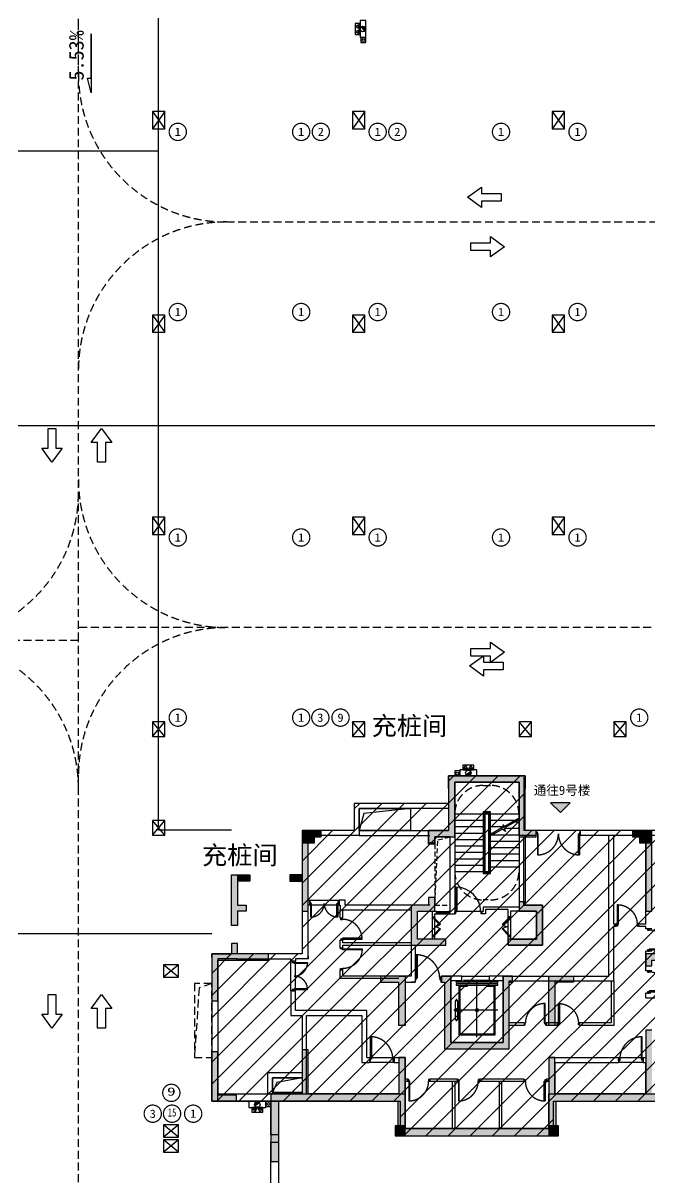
# Model space of a CAD drawing. Header units: millimetres. Extents: x -248992 to 1906102, y -24098 to 332602.
# Drawn here: x 787524 to 812925, y 91803 to 138641 of the extents above; entities that cross this region are included whole.
import ezdxf
from ezdxf.enums import TextEntityAlignment as Align
from ezdxf.xclip import XClip

# ---------------------------------------------------------------- set-up
doc = ezdxf.new("R2010")
doc.units = ezdxf.units.MM
doc.header["$LTSCALE"] = 100
doc.header["$XCLIPFRAME"] = 0
for name, pattern in [('A6-DK-B1F$0$HIDDEN2', [4.7625, 3.175, -1.5875]), ('X9-B1F$0$HIDDEN2', [4.7625, 3.175, -1.5875]), ('XG-130-CORE-B1F$0$ACO-DASHED', [3, 2, -1]), ('XG-130-CORE-B1F$0$XG-14CORE-SF$0$X1-CORE-SF$0$HIDDEN2', [4.7625, 3.175, -1.5875])]:
    doc.linetypes.add(name, pattern=pattern)
for name, color, linetype in [('-ACO-TTLB', 153, 'Continuous'), ('9#-HW-B1F$0$S-HATCH-X', 251, 'Continuous'), ('A-HATCH', 251, 'Continuous'), ('A-ROOM-IDEN', 31, 'Continuous'), ('A-WIND-IDEN', 244, 'Continuous'), ('A6-DK-B1F$0$A-TRACK', 77, 'A6-DK-B1F$0$HIDDEN2'), ('A6-DK-BG-B1F$0$A-DRAIN', 152, 'Continuous'), ('A6-DK-BG-B1F$0$A-STAIR', 142, 'Continuous'), ('A6-W-B1$0$S-WALL-S', 4, 'Continuous'), ('TP-DK-1(xhs)$0$P-J-DIM-L', 70, 'Continuous'), ('TP-DK-1(xhs)$0$P-X-L', 240, 'Continuous'), ('TP-DK-1(xhs)$0$P-X-M', 2, 'Continuous'), ('TP-DK-1(xhs)$0$P-X-X', 1, 'Continuous'), ('X9-B1F$0$A-VOID', 221, 'X9-B1F$0$HIDDEN2'), ('X9-B1F$0$A-WALL', 2, 'Continuous'), ('X9-B1F$0$xref(dwg引用图层)', 7, 'Continuous'), ('XA6-130-N-B1F$0$A-DOOR', 190, 'Continuous'), ('XA6-130-N-B1F$0$A-HOLE-FLOR', 242, 'Continuous'), ('XA6-130-N-B1F$0$A-STAIR', 142, 'Continuous'), ('XA6-130-N-B1F$0$A-WALL', 2, 'Continuous'), ('XG-130-CORE-B1F$0$A-DOOR', 190, 'Continuous'), ('XG-130-CORE-B1F$0$A-EVTR', 193, 'Continuous'), ('XG-130-CORE-B1F$0$A-HOLE-FLOR', 242, 'Continuous'), ('XG-130-CORE-B1F$0$A-SILL', 135, 'Continuous'), ('XG-130-CORE-B1F$0$A-STAIR', 142, 'Continuous'), ('XG-130-CORE-B1F$0$A-WALL', 2, 'Continuous'), ('XG-130-CORE-B1F$0$XG-14CORE-SF$0$A-STAIR', 142, 'Continuous'), ('XG-130-CORE-B1F$0$XG-14CORE-SF$0$X1-CORE-SF$0$A-INDEX', 134, 'Continuous'), ('XG-130-CORE-B1F$0$XG-14CORE-SF$0$X1-CORE-SF$0$A-RAIL', 55, 'Continuous'), ('XG-130-CORE-B1F$0$XG-14CORE-SF$0$X1-CORE-SF$0$A-STAIR', 142, 'Continuous'), ('XG-130-CORE-B1F$0$XU-3A-28F-SF$0$A-WIND', 126, 'Continuous'), ('xref(dwg引用图层)', 7, 'Continuous')]:
    doc.layers.add(name, color=color, linetype=linetype)
for name, color, linetype, plot in [('9#-HW-B1F$0$S-EDIT', 241, 'Continuous', False), ('A6-W-B1$0$S-EDIT', 241, 'Continuous', False), ('XG-130-CORE-B1F$0$XG-14CORE-SF$0$X1-CORE-SF$0$-ACO-PLTW', 220, 'XG-130-CORE-B1F$0$XG-14CORE-SF$0$X1-CORE-SF$0$HIDDEN2', False)]:
    doc.layers.add(name, color=color, linetype=linetype, plot=plot)
doc.layers.add('LVTRY', color=6, linetype='Continuous', lineweight=18)
doc.layers.add('PUB_TEXT', color=7, linetype='Continuous', lineweight=15)
doc.styles.add('-黑体', font='simhei.ttf')
doc.styles.add('A6-DK-BG-B1F$0$华文细黑', font='STXIHEI.TTF')
doc.styles.add('华文细黑', font='STXIHEI.TTF')

# ---------------------------------------------------------------- blocks, each defined once
blk = doc.blocks.new('*U160')
for p, q in [((-25, 0), (-25, 500)), ((25, 0), (25, 500))]:
    blk.add_line(p, q)
for points in [[(25, 500), (-25, 500), (-25, 450), (25, 450)], [(25, 500), (-25, 500), (-25, 450), (25, 450)], [(22, 497), (-22, 497), (-22, 453), (22, 453)], [(22, 497), (-22, 497), (-22, 453), (22, 453)], [(25, 0), (-25, 0), (-25, 50), (25, 50)], [(25, 0), (-25, 0), (-25, 50), (25, 50)], [(22, 3), (-22, 3), (-22, 47), (22, 47)], [(22, 3), (-22, 3), (-22, 47), (22, 47)], [(16, 395), (13, 395), (13, 399), (-16, 445), (-16, 450), (-13, 450), (-13, 446), (16, 400), (16, 395)], [(16, 295), (13, 295), (13, 299), (-16, 345), (-16, 350), (-13, 350), (-13, 346), (16, 300), (16, 295)], [(16, 195), (13, 195), (13, 199), (-16, 245), (-16, 250), (-13, 250), (-13, 246), (16, 200), (16, 195)], [(16, 95), (13, 95), (13, 99), (-16, 145), (-16, 150), (-13, 150), (-13, 146), (16, 100), (16, 95)]]:
    blk.add_lwpolyline(points, close=True)
blk = doc.blocks.new('*U161')
for points in [[(-1100, -35), (-1050, -35), (-1050, 35), (-1100, 35)], [(-50, -35), (0, -35), (0, 35), (-50, 35)], [(-85, -1035), (-85, -35), (-50, -35), (-50, -1035)]]:
    blk.add_lwpolyline(points, close=True)
blk.add_arc((-50, -35), 1000, 180, 270)
blk = doc.blocks.new('XG-130-CORE-B1F$0$DT-YL')
for p, q in [((13512, 6200), (12412, 6200)), ((12962, 3900), (12962, 6200)), ((12562, 5955), (12262, 5955)), ((12562, 6010), (12562, 5955)), ((13362, 5955), (13362, 6010)), ((13662, 5955), (13362, 5955)), ((12156, 5430), (12106, 5430)), ((12131, 5380), (12131, 5430)), ((13806, 5000), (12031, 5000)), ((12156, 4570), (12106, 4570)), ((12131, 4620), (12131, 4570))]:
    blk.add_line(p, q)
for points in [[(13806, 6100), (13806, 6160), (12118, 6160), (12118, 6100)], [(13806, 6010), (13806, 6070), (12118, 6070), (12118, 6010)], [(12081, 5380), (12081, 4620), (12181, 4620), (12181, 5380)]]:
    blk.add_lwpolyline(points, close=True)
for points in [[(12231, 6010), (12231, 4000), (13693, 4000), (13693, 6010)], [(12262, 5955), (12262, 4030), (13662, 4030), (13662, 5955)]]:
    blk.add_lwpolyline(points)
blk.add_circle((12131, 5000), 60)
at = {"extrusion": (0, 0, -1)}
blk.add_ellipse((12962, 5000), major_axis=(60.1, 0), ratio=0.918919, start_param=4.712389, end_param=10.995574, dxfattribs=at)
blk = doc.blocks.new('*U162')
at = {"linetype": 'ByBlock', "lineweight": -2}
for points in [[(0, 35), (50, 35), (50, -35), (0, -35)], [(322, 258), (75, 10), (50, 35), (297, 282)], [(478, 258), (725, 10), (750, 35), (503, 282)], [(800, 35), (750, 35), (750, -35), (800, -35)]]:
    blk.add_lwpolyline(points, close=True, dxfattribs=at)
for centre, start, end in [((50, 35), 0, 45), ((750, 35), 135, 180)]:
    blk.add_arc(centre, 350, start, end, dxfattribs=at)
blk = doc.blocks.new('XG-130-CORE-B1F')
at = {"const_width": 0.25}
blk.add_lwpolyline([(8240, 9020, 1), (8240, 9020, 1)], format="xyb", close=True, dxfattribs=at)
at = {"layer": 'XG-130-CORE-B1F$0$A-HOLE-FLOR', "linetype": 'XG-130-CORE-B1F$0$ACO-DASHED'}
blk.add_lwpolyline([(8940, 9270), (9570, 9270), (9570, 12040), (8940, 12040)], close=True, dxfattribs=at)
blk.add_lwpolyline([(8940, 9270), (9069, 11912), (9570, 12040)], dxfattribs=at)
at = {"layer": 'XG-130-CORE-B1F$0$A-SILL'}
for points in [[(9005, 9010), (9505, 9010)], [(9005, 8910), (9505, 8910)]]:
    blk.add_lwpolyline(points, dxfattribs=at)
at = {"layer": 'XG-130-CORE-B1F$0$A-STAIR'}
blk.add_lwpolyline([(10040, 6390), (11140, 6390)], dxfattribs=at)
at = {"layer": 'XG-130-CORE-B1F$0$A-WALL'}
for p, q in [((12360, 14260), (12360, 9190)), ((10850, 9010), (10850, 8910)), ((10900, 9190), (10900, 9010)), ((11000, 9090), (11000, 8910))]:
    blk.add_line(p, q, dxfattribs=at)
for points in [[(12360, 14260), (9750, 14260), (9750, 8990)], [(9570, 9010), (9570, 12040), (8940, 12040), (8940, 11740), (8690, 11740), (8690, 12290), (9500, 12290)], [(12540, 11989), (12540, 9270), (13310, 9270), (13310, 7640), (11910, 7640), (11910, 7990), (12010, 7990), (12010, 7890), (13060, 7890), (13060, 9020), (12010, 9020), (12010, 8790), (11910, 8790), (11910, 9090), (11000, 9090)], [(8840, 8790), (8940, 8790), (8940, 8910), (9005, 8910), (9005, 9010), (8940, 9010), (8940, 9570), (8690, 9570), (8690, 9270), (7990, 9270), (7990, 7640), (9390, 7640), (9390, 7890), (8940, 7890), (8940, 7990), (8840, 7990), (8840, 7890), (8240, 7890), (8240, 9020), (8840, 9020)], [(8840, 9020), (8840, 8910)], [(8840, 9020), (8840, 8790)], [(9570, 9010), (9505, 9010)], [(9505, 9010), (9505, 8910), (9750, 8910), (9750, 8990), (9750, 8990)], [(10900, 9010), (10850, 9010)], [(11000, 8910), (10850, 8910)], [(12360, 9190), (10900, 9190)], [(11710, 6390), (11140, 6390), (11140, 6210), (11710, 6210), (11710, 3690), (9590, 3690), (9590, 6210), (10040, 6210), (10040, 6390), (9590, 6390)]]:
    blk.add_lwpolyline(points, dxfattribs=at)
at = {"layer": 'XG-130-CORE-B1F$0$XG-14CORE-SF$0$A-STAIR'}
for p, q in [((8840, 8790), (8840, 7990)), ((8940, 7990), (8940, 8790)), ((11910, 7990), (11910, 8790)), ((12010, 8790), (12010, 7990))]:
    blk.add_line(p, q, dxfattribs=at)
blk.add_lwpolyline([(10850, 9010), (9750, 9010)], dxfattribs=at)
at = {"layer": 'XG-130-CORE-B1F$0$XG-14CORE-SF$0$X1-CORE-SF$0$-ACO-PLTW'}
blk.add_line((11180, 13020), (10930, 13020), dxfattribs=at)
blk.add_lwpolyline([(10930, 13020), (10930, 10580), (11180, 10580), (11180, 13020)], dxfattribs=at)
at = {"layer": 'XG-130-CORE-B1F$0$XG-14CORE-SF$0$X1-CORE-SF$0$A-INDEX'}
for points in [[(12360, 12742), (11815, 12428), (11692, 12530), (11808, 12250), (11685, 12352), (11130, 12032)], [(12360, 12800), (11774, 12462)], [(11731, 12437), (11130, 12090)]]:
    blk.add_lwpolyline(points, dxfattribs=at)
at = {"layer": 'XG-130-CORE-B1F$0$XG-14CORE-SF$0$X1-CORE-SF$0$A-RAIL'}
for points in [[(10905, 10555), (11205, 10555), (11205, 13045), (10905, 13045)], [(10955, 10605), (11155, 10605), (11155, 12995), (10955, 12995)]]:
    blk.add_lwpolyline(points, close=True, dxfattribs=at)
at = {"layer": 'XG-130-CORE-B1F$0$XG-14CORE-SF$0$X1-CORE-SF$0$A-STAIR'}
for p, q in [((9750, 12970), (10905, 12970)), ((9750, 12710), (10905, 12710)), ((10955, 12970), (11155, 12970)), ((10955, 12720), (10980, 12720)), ((10980, 10630), (10980, 12970)), ((11130, 10630), (11130, 12970)), ((11130, 12710), (11155, 12710)), ((11205, 12970), (12360, 12970)), ((11205, 12710), (12222, 12710)), ((12200, 12650), (12360, 12650)), ((9750, 12450), (10905, 12450)), ((9750, 12190), (10905, 12190)), ((10955, 12460), (10980, 12460)), ((10955, 12200), (10980, 12200)), ((11130, 12450), (11155, 12450)), ((11130, 12190), (11155, 12190)), ((11205, 12450), (11721, 12450)), ((11205, 12190), (11304, 12190)), ((11750, 12390), (12360, 12390)), ((9750, 11930), (10905, 11930)), ((10955, 11940), (10980, 11940)), ((11130, 11860), (11155, 11860)), ((11205, 11860), (12360, 11860)), ((11282, 12120), (12360, 12120)), ((9750, 11670), (10905, 11670)), ((9750, 11410), (10905, 11410)), ((10955, 11680), (10980, 11680)), ((10955, 11420), (10980, 11420)), ((11130, 11600), (11155, 11600)), ((11130, 11340), (11155, 11340)), ((11205, 11600), (12360, 11600)), ((11205, 11340), (12360, 11340)), ((9750, 11150), (10905, 11150)), ((9750, 10890), (10905, 10890)), ((10955, 11160), (10980, 11160)), ((10955, 10900), (10980, 10900)), ((11130, 11080), (11155, 11080)), ((11130, 10820), (11155, 10820)), ((11205, 11080), (12360, 11080)), ((11205, 10820), (12360, 10820)), ((9750, 10630), (10905, 10630)), ((10955, 10630), (11155, 10630))]:
    blk.add_line(p, q, dxfattribs=at)
at = {"layer": 'XG-130-CORE-B1F$0$XG-14CORE-SF$0$X1-CORE-SF$0$A-STAIR', "linetype": 'XG-130-CORE-B1F$0$XG-14CORE-SF$0$X1-CORE-SF$0$HIDDEN2'}
for points in [[(10900, 14120), (11200, 14120)], [(11110, 9480), (10900, 9480)]]:
    blk.add_lwpolyline(points, dxfattribs=at)
for centre, start, end in [((10900, 12970), 90, 180), ((11200, 12970), 0, 90), ((10900, 10630), 180, 270), ((11200, 10630), 270, 0)]:
    blk.add_arc(centre, 1150, start, end, dxfattribs=at)
at = {"layer": 'XG-130-CORE-B1F$0$A-DOOR'}
for name, p, rotation in [('*U161', (9750, 8960), 180), ('*U162', (11960, 7990), 90)]:
    blk.add_blockref(name, p, dxfattribs=dict(at, rotation=rotation))
at = {"layer": 'XG-130-CORE-B1F$0$A-DOOR', "xscale": -1, "rotation": 270}
blk.add_blockref('*U162', (8890, 7990), dxfattribs=at)
at = {"layer": 'XG-130-CORE-B1F$0$A-EVTR'}
blk.add_blockref('XG-130-CORE-B1F$0$DT-YL', (-2312, 10), dxfattribs=at)
at = {"layer": 'XG-130-CORE-B1F$0$XU-3A-28F-SF$0$A-WIND', "rotation": 90}
blk.add_blockref('*U160', (9505, 8960), dxfattribs=at)
blk = doc.blocks.new('*U139')
for points in [[(-965, 985), (-965, 35), (-1000, 35), (-1000, 985)], [(-1000, 35), (-1050, 35), (-1050, -35), (-1000, -35)], [(0, 35), (-50, 35), (-50, -35), (0, -35)]]:
    blk.add_lwpolyline(points, close=True)
blk.add_arc((-1000, 35), 950, 0, 90)
blk = doc.blocks.new('*U140')
for points in [[(-850, 35), (-900, 35), (-900, -35), (-850, -35)], [(0, 35), (-50, 35), (-50, -35), (0, -35)], [(-815, -835), (-815, -35), (-850, -35), (-850, -835)]]:
    blk.add_lwpolyline(points, close=True)
blk.add_arc((-850, -35), 800, 270, 0)
blk = doc.blocks.new('*U133')
at = {"linetype": 'ByBlock', "lineweight": -2}
for points in [[(0, -35), (50, -35), (50, 35), (0, 35)], [(1150, -35), (1200, -35), (1200, 35), (1150, 35)], [(85, -585), (85, -35), (50, -35), (50, -585)], [(1115, -585), (1115, -35), (1150, -35), (1150, -585)]]:
    blk.add_lwpolyline(points, close=True, dxfattribs=at)
for centre, start, end in [((50, -35), 270, 0), ((1150, -35), 180, 270)]:
    blk.add_arc(centre, 550, start, end, dxfattribs=at)
blk = doc.blocks.new('*U134')
for points in [[(-850, 35), (-900, 35), (-900, -35), (-850, -35)], [(0, 35), (-50, 35), (-50, -35), (0, -35)], [(-815, -835), (-815, -35), (-850, -35), (-850, -835)]]:
    blk.add_lwpolyline(points, close=True)
blk.add_arc((-850, -35), 800, 270, 0)
blk = doc.blocks.new('*U141')
for points in [[(-900, 35), (-850, 35), (-850, -35), (-900, -35)], [(-50, 35), (0, 35), (0, -35), (-50, -35)], [(-85, -835), (-85, -35), (-50, -35), (-50, -835)]]:
    blk.add_lwpolyline(points, close=True)
blk.add_arc((-50, -35), 800, 180, 270)
blk = doc.blocks.new('*U142')
at = {"linetype": 'ByBlock', "lineweight": -2}
for points in [[(0, -35), (50, -35), (50, 35), (0, 35)], [(1750, -35), (1800, -35), (1800, 35), (1750, 35)], [(85, -885), (85, -35), (50, -35), (50, -885)], [(1715, -885), (1715, -35), (1750, -35), (1750, -885)]]:
    blk.add_lwpolyline(points, close=True, dxfattribs=at)
for centre, start, end in [((50, -35), 270, 0), ((1750, -35), 180, 270)]:
    blk.add_arc(centre, 850, start, end, dxfattribs=at)
blk = doc.blocks.new('*U143')
for points in [[(-85, 835), (-85, 35), (-50, 35), (-50, 835)], [(-900, -35), (-850, -35), (-850, 35), (-900, 35)], [(-50, -35), (0, -35), (0, 35), (-50, 35)]]:
    blk.add_lwpolyline(points, close=True)
blk.add_arc((-50, 35), 800, 90, 180)
blk = doc.blocks.new('*U144')
for points in [[(-85, 835), (-85, 35), (-50, 35), (-50, 835)], [(-900, -35), (-850, -35), (-850, 35), (-900, 35)], [(-50, -35), (0, -35), (0, 35), (-50, 35)]]:
    blk.add_lwpolyline(points, close=True)
blk.add_arc((-50, 35), 800, 90, 180)
blk = doc.blocks.new('*U136')
at = {"color": 0, "linetype": 'ByBlock', "lineweight": -2}
for points in [[(85, 935), (85, 35), (50, 35), (50, 935)], [(50, 35), (0, 35), (0, -35), (50, -35)], [(1000, 35), (950, 35), (950, -35), (1000, -35)]]:
    blk.add_lwpolyline(points, close=True, dxfattribs=at)
blk.add_arc((50, 35), 900, 360, 90, dxfattribs=at)
blk = doc.blocks.new('*U137')
at = {"color": 0, "linetype": 'ByBlock', "lineweight": -2}
for points in [[(-85, 935), (-85, 35), (-50, 35), (-50, 935)], [(-1000, 35), (-950, 35), (-950, -35), (-1000, -35)], [(-50, 35), (0, 35), (0, -35), (-50, -35)]]:
    blk.add_lwpolyline(points, close=True, dxfattribs=at)
blk.add_arc((-50, 35), 900, 90, 180, dxfattribs=at)
blk = doc.blocks.new('XA6-130-N-B1F')
at = {"layer": 'XA6-130-N-B1F$0$A-HOLE-FLOR'}
for points in [[(5880, 13190), (7950, 13190), (7950, 12290), (5880, 12290)], [(2360, 2260), (3560, 2260), (3560, 1660), (2360, 1660)]]:
    blk.add_lwpolyline(points, close=True, dxfattribs=at)
at = {"layer": 'XA6-130-N-B1F$0$A-HOLE-FLOR', "elevation": 0}
blk.add_lwpolyline([(7950, 13190), (6066, 12979), (5880, 12290)], dxfattribs=at)
at = {"layer": 'XA6-130-N-B1F$0$A-HOLE-FLOR'}
blk.add_lwpolyline([(3560, 2260), (2533, 2073), (2360, 1660)], dxfattribs=at)
at = {"layer": 'XA6-130-N-B1F$0$A-STAIR'}
for points in [[(3860, 9470), (5060, 9470)], [(5060, 9270), (3860, 9270)], [(3100, 5790), (3100, 6990)], [(3300, 5790), (3300, 6990)], [(6290, 3090), (7290, 3090)], [(7290, 2890), (6290, 2890)], [(16390, 3090), (17390, 3090)], [(17390, 2890), (16390, 2890)]]:
    blk.add_lwpolyline(points, dxfattribs=at)
at = {"layer": 'XA6-130-N-B1F$0$A-WALL'}
for p, q in [((12360, 14260), (12360, 9200)), ((12560, 14460), (12560, 12290))]:
    blk.add_line(p, q, dxfattribs=at)
for points in [[(13050, 12090), (12360, 12090), (12360, 14260)], [(13050, 12290), (12560, 12290), (12560, 14460)], [(9500, 13190), (5880, 13190), (5880, 12090), (900, 12090), (900, 10290), (900, 10290), (900, 7090), (150, 7090), (150, 1610), (7740, 1610), (7740, 210), (13560, 210), (13560, 1610), (29020, 1610), (29020, 210), (34840, 210), (34840, 1610), (42480, 1610)], [(9500, 13390), (5680, 13390), (5680, 12290), (700, 12290), (700, 10490), (700, 10490)], [(5880, 12290), (8740, 12290)], [(13050, 12090), (13050, 12290)], [(27730, 12290), (21980, 12290), (21980, 12290), (21980, 12290), (21980, 7300), (20600, 7300), (20600, 12290), (20600, 12290), (20600, 12290), (14850, 12290)], [(14850, 12090), (14850, 12290)], [(3810, 8290), (3810, 12090)], [(5880, 12090), (8740, 12090)], [(9190, 6390), (9590, 6390), (9590, 3690), (11710, 3690), (11710, 6390), (15990, 6390), (15990, 12090)], [(12610, 12090), (12610, 9270)], [(27730, 12090), (22180, 12090), (22180, 12090), (22180, 12090), (22180, 7100), (20400, 7100), (20400, 12090), (20400, 12090), (20400, 12090), (14850, 12090)], [(16190, 8500), (16190, 12090)], [(17490, 8500), (17490, 12090)], [(700, 10490), (700, 10490), (700, 7290), (-100, 7290), (-100, 1310), (7440, 1310), (7440, -90), (13860, -90), (13860, 1310), (28720, 1310), (28720, -90), (35140, -90), (35140, 1310), (42680, 1310)], [(3860, 9470), (3810, 9470)], [(3860, 9470), (3860, 9270)], [(7990, 9270), (5310, 9270), (5310, 9470), (5060, 9470), (5060, 9270), (5110, 9270), (5110, 9070), (7990, 9070)], [(3860, 9270), (3810, 9270)], [(5110, 8740), (5110, 9070)], [(8740, 9270), (7990, 9270), (7990, 6390), (5210, 6390), (5210, 6640)], [(5210, 8740), (5210, 9070)], [(8740, 9270), (7990, 9270), (7990, 7700)], [(5110, 8740), (5210, 8740)], [(16290, 8500), (16190, 8500)], [(16290, 8500), (16290, 8400)], [(17490, 8500), (17190, 8500)], [(17190, 8500), (17190, 8400)], [(12100, 6190), (16190, 6190), (16190, 8400)], [(16290, 8400), (16190, 8400)], [(17490, 8400), (17190, 8400)], [(17490, 8300), (17490, 8400)], [(17740, 8300), (17490, 8300)], [(5110, 7840), (5210, 7840)], [(5110, 7540), (5110, 7840)], [(5110, 7540), (5210, 7540)], [(7990, 7740), (5210, 7740), (5210, 7840)], [(5210, 7540), (5210, 7640), (7990, 7640)], [(8140, 7640), (8140, 6140), (7990, 6140)], [(900, 7090), (3100, 7090)], [(3810, 7390), (3810, 7090), (3300, 7090), (3300, 6990), (3100, 6990)], [(3100, 6990), (3100, 7090)], [(17490, 6600), (17490, 7400)], [(17740, 7400), (17490, 7400)], [(7490, 6290), (5110, 6290), (5110, 6640)], [(5110, 6640), (5210, 6640)], [(17740, 6600), (17490, 6600)], [(7740, 6140), (8140, 6140)], [(9190, 6390), (9190, 6140)], [(9190, 6140), (9340, 6140), (9340, 3440), (11960, 3440), (11960, 6190), (12100, 6190)], [(16190, 6190), (16190, 4390), (14810, 4390)], [(16090, 6190), (16090, 4490), (14810, 4490)], [(6190, 3090), (6190, 4990), (3300, 4990), (3300, 5790), (3100, 5790), (3100, 4790), (3560, 4790), (3560, 1610)], [(17490, 5500), (19300, 5500), (19300, 5750), (20500, 5750), (20500, 5500), (21430, 5500)], [(17490, 5500), (17490, 5700)], [(17690, 5700), (17490, 5700)], [(3740, 1610), (3740, 4790), (5990, 4790), (5990, 2890), (6290, 2890)], [(12560, 4490), (11960, 4490)], [(12560, 4390), (11960, 4390)], [(12560, 4490), (12560, 4390)], [(13460, 4490), (13460, 4390)], [(13910, 4490), (13460, 4490)], [(13910, 4390), (13460, 4390)], [(13910, 4490), (13910, 4390)], [(14810, 4490), (14810, 4390)], [(6190, 3090), (6290, 3090)], [(6290, 3090), (6290, 2890)], [(7290, 3090), (7290, 2890)], [(7290, 3090), (7740, 3090), (7740, 1610)], [(7290, 2890), (7490, 2890), (7490, 1610)], [(13560, 3090), (16390, 3090)], [(13560, 3090), (13560, 1610)], [(13810, 2890), (13810, 1610)], [(13810, 2890), (16390, 2890)], [(16390, 3090), (16390, 2890)], [(17390, 3090), (17490, 3090)], [(17390, 3090), (17390, 2890)], [(17390, 2890), (17490, 2890)], [(17490, 1610), (17490, 2890)], [(3560, 2460), (2160, 2460), (2160, 1610)], [(3560, 2260), (2360, 2260), (2360, 1610)], [(7840, 2210), (7740, 2210)], [(7840, 2110), (7740, 2110)], [(7840, 2210), (7840, 2110)], [(9850, 2210), (8740, 2210)], [(8740, 2210), (8740, 2110)], [(9850, 2110), (8740, 2110)], [(9650, 2110), (9650, 210)], [(9750, 2110), (9750, 210)], [(9850, 2210), (9850, 2110)], [(12560, 2210), (10750, 2210)], [(10750, 2210), (10750, 2110)], [(12560, 2110), (10750, 2110)], [(11550, 2110), (11550, 210)], [(11650, 2110), (11650, 210)], [(12560, 2210), (12560, 2110)], [(13560, 2210), (13460, 2210)], [(13460, 2210), (13460, 2110)], [(13560, 2110), (13460, 2110)]]:
    blk.add_lwpolyline(points, dxfattribs=at)
at = {"layer": 'XA6-130-N-B1F$0$A-DOOR'}
for name, p in [('*U142', (13050, 12190)), ('*U133', (3860, 9370)), ('*U139', (9190, 6265)), ('*U144', (13460, 4440)), ('*U136', (6290, 2990)), ('*U137', (17390, 2990)), ('*U134', (8740, 2160)), ('*U134', (10750, 2160)), ('*U141', (13460, 2160))]:
    blk.add_blockref(name, p, dxfattribs=at)
at = {"layer": 'XA6-130-N-B1F$0$A-DOOR', "xscale": -1}
for name, p in [('*U143', (16290, 8450)), ('*U144', (13910, 4440))]:
    blk.add_blockref(name, p, dxfattribs=at)
at = {"layer": 'XA6-130-N-B1F$0$A-DOOR', "rotation": 90}
for name, p in [('*U134', (5160, 8740)), ('*U140', (17590, 8300)), ('*U133', (3200, 5790)), ('*U140', (17590, 6600))]:
    blk.add_blockref(name, p, dxfattribs=at)
at = {"layer": 'XA6-130-N-B1F$0$A-DOOR', "xscale": -1, "rotation": 90}
blk.add_blockref('*U134', (5160, 6640), dxfattribs=at)
blk = doc.blocks.new('X9-B1F')
blk.add_lwpolyline([(6384, 1310), (-100, 1310), (-100, 3346)])
at = {"layer": 'X9-B1F$0$A-VOID'}
blk.add_lwpolyline([(-100, 6090), (-800, 6090), (-800, 3090), (-100, 3090)], close=True, dxfattribs=at)
blk.add_lwpolyline([(-100, 6090), (-611, 5909), (-800, 3090)], dxfattribs=at)
at = {"layer": 'X9-B1F$0$A-WALL'}
for points in [[(3810, 7095), (3810, 9020)], [(-100, 7154), (-100, 7290), (700, 7290)]]:
    blk.add_lwpolyline(points, dxfattribs=at)
ref = blk.add_blockref('XA6-130-N-B1F', (0, 0))
XClip(ref).set_block_clipping_path([(36829.9999999999, 14900), (36829.9999999999, 12100), (36318.6239128392, 12100), (36329.9999999999, 9110), (34431.8439424955, 9110), (34431.8439424955, 7784.2190057501), (33190.0000000001, 7800.0000000003), (33170.0000028054, 3090), (38770.0000000001, 3090), (38770.0000000001, -1000), (-1000, -1000), (-1000, 7200), (453.9402266936, 7200), (900.0000000002, 7110), (3868.814346151, 7200), (3868.814346151, 9020.0000000001), (3650, 9020.0000000001), (3649.9999999999, 14900)])
at = {"layer": 'X9-B1F$0$xref(dwg引用图层)'}
blk.add_blockref('XG-130-CORE-B1F', (0, 0), dxfattribs=at)
blk = doc.blocks.new('9#-HW-B1F')
at = {"layer": '9#-HW-B1F$0$S-HATCH-X'}
for points in [[(9750, 13990), (9750, 14260), (12360, 14260), (12360, 13990), (12360, 12040), (13050, 12040), (13050, 12290), (12610, 12290), (12610, 13990), (12610, 14510), (9500, 14510), (9500, 13990), (9500, 12290), (8690, 12290), (8690, 11810), (8940, 11810), (8940, 12040), (9750, 12040)], [(4060, 12290), (3560, 12290), (3560, 11790), (4060, 11790)], [(4340, 12290), (4060, 12290), (4060, 12040), (4340, 12040)], [(17240, 12290), (16960, 12290), (16960, 12040), (17240, 12040)], [(17740, 12290), (17240, 12290), (17240, 11790), (17740, 11790)], [(3810, 11790), (3560, 11790), (3560, 9020), (3810, 9020)], [(17740, 11790), (17490, 11790), (17490, 9020), (17740, 9020)], [(1300, 9270), (950, 9270), (950, 10490), (700, 10490), (700, 8440), (950, 8440), (950, 9020), (1300, 9020)], [(1450, 10490), (950, 10490), (950, 10240), (1450, 10240)], [(3560, 10490), (3060, 10490), (3060, 10240), (3560, 10240)], [(9390, 7890), (8240, 7890), (8240, 9020), (8940, 9020), (8940, 9570), (8690, 9570), (8690, 9270), (7990, 9270), (7990, 7640), (9390, 7640), (9390, 7710)], [(13310, 9270), (12610, 9270), (12610, 9400), (12360, 9400), (12360, 9020), (13060, 9020), (13060, 7890), (11910, 7890), (11910, 7710), (11910, 7640), (13310, 7640)], [(150, 7040), (2200, 7040), (2200, 7110), (2200, 7290), (950, 7290), (950, 7710), (700, 7710), (700, 7290), (-100, 7290), (-100, 5390), (150, 5390)], [(19160, 7290), (17490, 7290), (17490, 6810), (17740, 6810), (17740, 7040), (19160, 7040)], [(7740, 6390), (7490, 6390), (6740, 6390), (6740, 6140), (7490, 6140), (7490, 4390), (7740, 4390)], [(9590, 6390), (9210, 6390), (9210, 6140), (9340, 6140), (9340, 3440), (11960, 3440), (11960, 6140), (12090, 6140), (12090, 6390), (11710, 6390), (11710, 3690), (9590, 3690)], [(14560, 6390), (13810, 6390), (13560, 6390), (13560, 4390), (13810, 4390), (13810, 6140), (14560, 6140)], [(29020, 1610), (29020, 3090), (28770, 3090), (28770, 1610), (25090, 1610), (25090, 4200), (24840, 4200), (24840, 1610), (17740, 1610), (17740, 4200), (17490, 4200), (17490, 1610), (13810, 1610), (13810, 3090), (13560, 3090), (13560, 1610), (13560, 310), (13860, 310), (13860, 1310), (28720, 1310), (28720, 310), (29020, 310)], [(150, 3310), (-100, 3310), (-100, 1310), (150, 1310)], [(7740, 1610), (7740, 1610), (7740, 3090), (7490, 3090), (7490, 1610), (3810, 1610), (3810, 3400), (3560, 3400), (3560, 1610), (2300, 1610), (2300, 1310), (2300, -1127), (2600, -1127), (2600, 1310), (7440, 1310), (7440, 310), (7740, 310)], [(900, 1560), (150, 1560), (150, 1310), (900, 1310)], [(7740, 310), (7340, 310), (7340, -90), (7740, -90)], [(13560, 210), (7740, 210), (7740, -90), (13560, -90)], [(13960, 310), (13560, 310), (13560, -90), (13960, -90)]]:
    blk.add_hatch(color=256, dxfattribs=at).paths.add_polyline_path(points)
at = {"layer": '9#-HW-B1F$0$S-EDIT'}
for p, q in [((950, 10490), (1450, 10490)), ((1450, 10490), (1450, 10240)), ((3560, 10490), (3060, 10490)), ((3060, 10490), (3060, 10240)), ((1450, 10240), (950, 10240)), ((3060, 10240), (3560, 10240)), ((950, 7710), (700, 7710)), ((700, 7710), (700, 7290)), ((950, 7290), (950, 7710)), ((700, 7290), (-100, 7290)), ((-100, 7290), (-100, 5390)), ((150, 5390), (150, 7040)), ((150, 7040), (2200, 7040)), ((2200, 7290), (950, 7290)), ((2200, 7110), (2200, 7290)), ((2200, 7040), (2200, 7110)), ((2200, 7110), (2200, 7110)), ((7490, 6390), (6740, 6390)), ((6740, 6390), (6740, 6140)), ((6740, 6140), (7490, 6140)), ((13810, 6390), (14560, 6390)), ((14560, 6140), (13810, 6140)), ((14560, 6390), (14560, 6140)), ((-100, 5390), (150, 5390)), ((17740, 4200), (17490, 4200)), ((17490, 4200), (17490, 1610)), ((3810, 3400), (3560, 3400)), ((3560, 3400), (3560, 1610)), ((3810, 1610), (3810, 3400)), ((7740, 3090), (7490, 3090)), ((7490, 3090), (7490, 1610)), ((7740, 1610), (7740, 3090)), ((13810, 3090), (13560, 3090)), ((13560, 3090), (13560, 1610)), ((13810, 1610), (13810, 3090)), ((900, 1560), (150, 1560)), ((900, 1310), (900, 1560)), ((7740, 310), (7740, 1610)), ((7740, 1610), (7740, 1610)), ((13560, 1610), (13560, 310)), ((-100, 1310), (900, 1310)), ((2300, 1310), (2300, -1127)), ((2600, 1310), (7440, 1310)), ((2600, 1310), (2600, -1127)), ((7440, 1310), (7440, 310)), ((13560, 210), (7740, 210)), ((7740, -90), (13560, -90)), ((2300, -1127), (2600, -1127))]:
    blk.add_line(p, q, dxfattribs=at)
for points in [[(9500, 13990), (9500, 14510), (12610, 14510), (12610, 13990)], [(9750, 13990), (9750, 14260), (12360, 14260), (12360, 13990)], [(9500, 13990), (9500, 12290), (8690, 12290), (8690, 11810), (8940, 11810), (8940, 12040), (9750, 12040), (9750, 13990)], [(12360, 13990), (12360, 13990), (12360, 12040), (13050, 12040), (13050, 12290), (12610, 12290), (12610, 13990)], [(4060, 12040), (4340, 12040), (4340, 12290), (3560, 12290), (3560, 9020), (3810, 9020), (3810, 11790)], [(17490, 11790), (17490, 9020), (17740, 9020), (17740, 12290), (16960, 12290), (16960, 12040), (17240, 12040)], [(7490, 6390), (7740, 6390), (7740, 4390), (7490, 4390), (7490, 6140)], [(13810, 6140), (13810, 4390), (13560, 4390), (13560, 6390), (13810, 6390)], [(3560, 1610), (2300, 1610), (2300, 1310)], [(7490, 1610), (3810, 1610)], [(17490, 1610), (13810, 1610)], [(13860, 310), (13860, 1310), (28720, 1310), (28720, 310)]]:
    blk.add_lwpolyline(points, dxfattribs=at)
for points in [[(4060, 12290), (3560, 12290), (3560, 11790), (4060, 11790)], [(17740, 12290), (17240, 12290), (17240, 11790), (17740, 11790)], [(950, 9270), (1300, 9270), (1300, 9020), (950, 9020), (950, 8440), (700, 8440), (700, 10490), (950, 10490)], [(7990, 9270), (7990, 7640), (9390, 7640), (9390, 7710), (9390, 7710), (9390, 7890), (8240, 7890), (8240, 9020), (8940, 9020), (8940, 9570), (8690, 9570), (8690, 9270)], [(13060, 7890), (11910, 7890), (11910, 7710), (11910, 7710), (11910, 7640), (13310, 7640), (13310, 9270), (12610, 9270), (12610, 9400), (12360, 9400), (12360, 9020), (13060, 9020)], [(17490, 6810), (17740, 6810), (17740, 7040), (19160, 7040), (19160, 7290), (19160, 7290), (19160, 7290), (17490, 7290)], [(9590, 6390), (9210, 6390), (9210, 6140), (9340, 6140), (9340, 3440), (11960, 3440), (11960, 6140), (12090, 6140), (12090, 6390), (11710, 6390), (11710, 3690), (9590, 3690)], [(150, 1310), (150, 3310), (-100, 3310), (-100, 1310)], [(7740, 310), (7340, 310), (7340, -90), (7740, -90)], [(13960, 310), (13560, 310), (13560, -90), (13960, -90)]]:
    blk.add_lwpolyline(points, close=True, dxfattribs=at)
blk = doc.blocks.new('9#-W-B1F')
at = {"color": 0, "linetype": 'ByBlock', "lineweight": -2}
for p, q in [((950, 10490), (1450, 10490)), ((1450, 10490), (1450, 10240)), ((3560, 10490), (3060, 10490)), ((3060, 10490), (3060, 10240)), ((1450, 10240), (950, 10240)), ((3060, 10240), (3560, 10240)), ((950, 7710), (700, 7710)), ((700, 7710), (700, 7290)), ((950, 7290), (950, 7710)), ((700, 7290), (-100, 7290)), ((-100, 7290), (-100, 5390)), ((150, 7040), (2200, 7040)), ((150, 5390), (150, 7040)), ((2200, 7290), (950, 7290)), ((2200, 7110), (2200, 7290)), ((2200, 7040), (2200, 7110)), ((2200, 7110), (2200, 7110)), ((7490, 6390), (6740, 6390)), ((6740, 6390), (6740, 6140)), ((6740, 6140), (7490, 6140)), ((13810, 6390), (14560, 6390)), ((14560, 6140), (13810, 6140)), ((14560, 6390), (14560, 6140)), ((-100, 5390), (150, 5390)), ((17740, 4200), (17490, 4200)), ((17490, 4200), (17490, 1610)), ((3810, 3400), (3560, 3400)), ((3560, 3400), (3560, 1610)), ((3810, 1610), (3810, 3400)), ((7740, 3090), (7490, 3090)), ((7490, 3090), (7490, 1610)), ((7740, 1610), (7740, 3090)), ((13810, 3090), (13560, 3090)), ((13560, 3090), (13560, 1610)), ((13810, 1610), (13810, 3090)), ((900, 1560), (150, 1560)), ((900, 1310), (900, 1560)), ((7740, 310), (7740, 1610)), ((7740, 1610), (7740, 1610)), ((13560, 1610), (13560, 310)), ((150, 1310), (900, 1310)), ((2300, 1310), (2300, -1127)), ((2600, 1310), (2600, -1127)), ((2600, 1310), (7440, 1310)), ((7440, 1310), (7440, 310)), ((13560, 210), (7740, 210)), ((7740, -90), (13560, -90)), ((2300, -1127), (2600, -1127))]:
    blk.add_line(p, q, dxfattribs=at)
for points in [[(9500, 13990), (9500, 14510), (12610, 14510), (12610, 13990)], [(9750, 13990), (9750, 14260), (12360, 14260), (12360, 13990)], [(9500, 13990), (9500, 12290), (8690, 12290), (8690, 11810), (8940, 11810), (8940, 12040), (9750, 12040), (9750, 13990)], [(12360, 13990), (12360, 13990), (12360, 12040), (13050, 12040), (13050, 12290), (12610, 12290), (12610, 13990)], [(4060, 12040), (4340, 12040), (4340, 12290), (3560, 12290), (3560, 9020), (3810, 9020), (3810, 11790)], [(17490, 11790), (17490, 9020), (17740, 9020), (17740, 12290), (16960, 12290), (16960, 12040), (17240, 12040)], [(7490, 6390), (7740, 6390), (7740, 4390), (7490, 4390), (7490, 6140)], [(13810, 6140), (13810, 4390), (13560, 4390), (13560, 6390), (13810, 6390)], [(3560, 1610), (2300, 1610), (2300, 1310)], [(7490, 1610), (3810, 1610)], [(17490, 1610), (13810, 1610)], [(13860, 310), (13860, 1310), (28720, 1310), (28720, 310)]]:
    blk.add_lwpolyline(points, dxfattribs=at)
for points in [[(4060, 12290), (3560, 12290), (3560, 11790), (4060, 11790)], [(17740, 12290), (17240, 12290), (17240, 11790), (17740, 11790)], [(950, 9270), (1300, 9270), (1300, 9020), (950, 9020), (950, 8440), (700, 8440), (700, 10490), (950, 10490)], [(7990, 9270), (7990, 7640), (9390, 7640), (9390, 7710), (9390, 7710), (9390, 7890), (8240, 7890), (8240, 9020), (8940, 9020), (8940, 9570), (8690, 9570), (8690, 9270)], [(13060, 7890), (11910, 7890), (11910, 7710), (11910, 7710), (11910, 7640), (13310, 7640), (13310, 9270), (12610, 9270), (12610, 9400), (12360, 9400), (12360, 9020), (13060, 9020)], [(17490, 6810), (17740, 6810), (17740, 7040), (19160, 7040), (19160, 7290), (19160, 7290), (19160, 7290), (17490, 7290)], [(9590, 6390), (9210, 6390), (9210, 6140), (9340, 6140), (9340, 3440), (11960, 3440), (11960, 6140), (12090, 6140), (12090, 6390), (11710, 6390), (11710, 3690), (9590, 3690)], [(150, 1310), (150, 3310), (-100, 3310), (-100, 1310)], [(7740, 310), (7340, 310), (7340, -90), (7740, -90)], [(13960, 310), (13560, 310), (13560, -90), (13960, -90)]]:
    blk.add_lwpolyline(points, close=True, dxfattribs=at)
blk = doc.blocks.new('BF1')
at = {"layer": 'xref(dwg引用图层)'}
for name in ['9#-HW-B1F', '9#-W-B1F']:
    blk.add_blockref(name, (53050, 93600), dxfattribs=at)
blk = doc.blocks.new('TP-DK-1(xhs)$0$PG01.1')
at = {"color": 1}
for p, q in [((108, 187), (0, 0)), ((80, 72), (66, 58)), ((89, 72), (66, 48)), ((99, 72), (66, 39)), ((109, 72), (66, 29)), ((118, 72), (66, 20)), ((128, 72), (66, 10)), ((138, 72), (66, 0)), ((147, 72), (76, 0)), ((150, 65), (85, 0)), ((150, 56), (94, 0)), ((150, 46), (104, 0)), ((216, 0), (108, 187)), ((150, 36), (114, 0)), ((150, 27), (123, 0)), ((150, 17), (133, 0)), ((150, 8), (142, 0)), ((324, 187), (216, 0)), ((296, 72), (282, 58)), ((305, 72), (282, 48)), ((315, 72), (282, 39)), ((325, 72), (282, 29)), ((334, 72), (282, 20)), ((344, 72), (282, 10)), ((354, 72), (282, 0)), ((363, 72), (292, 0)), ((366, 65), (301, 0)), ((366, 56), (310, 0)), ((366, 46), (320, 0)), ((432, 0), (324, 187)), ((366, 36), (330, 0)), ((366, 27), (339, 0)), ((366, 17), (349, 0)), ((366, 8), (358, 0))]:
    blk.add_line(p, q, dxfattribs=at)
at = {"color": 2}
for p, q in [((0, 0), (216, 0)), ((216, 0), (432, 0))]:
    blk.add_line(p, q, dxfattribs=at)
at = {"color": 1}
for points in [[(0, 0), (436, 0), (436, 190), (0, 190)], [(66, 72), (150, 72), (150, 0), (66, 0)], [(282, 72), (366, 72), (366, 0), (282, 0)]]:
    blk.add_lwpolyline(points, close=True, dxfattribs=at)
blk = doc.blocks.new('TP-DK-1(xhs)$0$PG02.4')
blk.add_hatch(color=1).paths.add_polyline_path([(265, 48, 0.699012), (461, 120, 0.141488), (444, 179)])
at = {"color": 1}
blk.add_line((265, 48), (444, 179), dxfattribs=at)
blk.add_lwpolyline([(0, 0), (700, 0), (700, 240), (0, 240)], close=True, dxfattribs=at)
blk.add_circle((350, 120), 111, dxfattribs=at)
blk = doc.blocks.new('TP-DK-1(xhs)')
at = {"layer": 'TP-DK-1(xhs)$0$P-J-DIM-L', "color": 8, "true_color": 0x808080, "elevation": 0}
blk.add_lwpolyline([(59200, 138050), (59000, 138050), (59000, 137850), (59200, 137850)], close=True, dxfattribs=at)
at = {"layer": 'TP-DK-1(xhs)$0$P-J-DIM-L', "color": 8, "true_color": 0x808080}
for points in [[(63000, 108110), (63000, 108310), (62800, 108310), (62800, 108110)], [(55150, 94900), (55150, 94700), (55350, 94700), (55350, 94900)]]:
    blk.add_lwpolyline(points, close=True, dxfattribs=at)
at = {"layer": 'TP-DK-1(xhs)$0$P-X-L'}
for centre in [(59100, 137950, 0), (62900, 108210), (55250, 94800)]:
    blk.add_circle(centre, 55, dxfattribs=at)
at = {"layer": 'TP-DK-1(xhs)$0$P-X-M', "extrusion": (0, 0, -1), "xscale": -1, "zscale": -1}
for p, rotation in [((-58960, 138182, 0), 270), ((-55018, 94660), 180)]:
    blk.add_blockref('TP-DK-1(xhs)$0$PG01.1', p, dxfattribs=dict(at, rotation=rotation))
blk.add_blockref('TP-DK-1(xhs)$0$PG01.1', (-63132, 108350), dxfattribs=at)
at = {"layer": 'TP-DK-1(xhs)$0$P-X-X'}
for p, rotation in [((59200, 138050, 0), 90), ((55150, 94900), 180)]:
    blk.add_blockref('TP-DK-1(xhs)$0$PG02.4', p, dxfattribs=dict(at, rotation=rotation))
blk.add_blockref('TP-DK-1(xhs)$0$PG02.4', (63000, 108110), dxfattribs=at)
blk = doc.blocks.new('A6-W-B1$0$Z-2')
at = {"layer": 'A6-W-B1$0$S-EDIT'}
for p, q in [((72869, 44139), (73369, 43539)), ((73369, 44139), (72869, 43539))]:
    blk.add_line(p, q, dxfattribs=at)
at = {"layer": 'A6-W-B1$0$S-WALL-S', "color": 0, "linetype": 'ByBlock', "lineweight": -2}
blk.add_lwpolyline([(73369, 44139), (72869, 44139), (72869, 43539), (73369, 43539), (73369, 44139)], dxfattribs=at)
blk = doc.blocks.new('A6-W-B1$0$Z-1')
at = {"layer": 'A6-W-B1$0$S-EDIT'}
for p, q in [((91833, 54151), (92533, 54651)), ((91833, 54651), (92533, 54151))]:
    blk.add_line(p, q, dxfattribs=at)
at = {"layer": 'A6-W-B1$0$S-WALL-S', "color": 0, "linetype": 'ByBlock', "lineweight": -2}
blk.add_lwpolyline([(91833, 54651), (91833, 54151), (92533, 54151), (92533, 54651), (91833, 54651)], dxfattribs=at)
blk = doc.blocks.new('A6-W-B1', base_point=(85957, 40190))
at = {"layer": 'A6-W-B1$0$S-WALL-S'}
blk.add_lwpolyline([(141607, 135100), (141607, 133740), (141307, 133740), (141307, 135100), (141607, 135100)], dxfattribs=at)
at = {"layer": 'A6-W-B1$0$S-WALL-S', "elevation": 0}
blk.add_lwpolyline([(141307, 91130), (141307, 133440), (141607, 133440), (141607, 91430), (143167, 91430), (143167, 91130), (141307, 91130)], dxfattribs=at)
at = {"layer": 'A6-W-B1$0$S-WALL-S'}
for name, p, rotation in [('A6-W-B1$0$Z-1', (82356, 267073), 270), ('A6-W-B1$0$Z-1', (90456, 267073), 270), ('A6-W-B1$0$Z-1', (98556, 267073), 270), ('A6-W-B1$0$Z-1', (82356, 258823), 270), ('A6-W-B1$0$Z-1', (90456, 258823), 270), ('A6-W-B1$0$Z-1', (98556, 258823), 270), ('A6-W-B1$0$Z-1', (82356, 250623), 270), ('A6-W-B1$0$Z-1', (90456, 250623), 270), ('A6-W-B1$0$Z-1', (98556, 250623), 270), ('A6-W-B1$0$Z-2', (209877, 194029), 180), ('A6-W-B1$0$Z-2', (217977, 194029), 180), ('A6-W-B1$0$Z-2', (224737, 194029), 180), ('A6-W-B1$0$Z-2', (228577, 194029), 180), ('A6-W-B1$0$Z-2', (209877, 190029), 180), ('A6-W-B1$0$Z-2', (93418, 213509, 0), 270), ('A6-W-B1$0$Z-2', (93418, 207009, 0), 270), ('A6-W-B1$0$Z-2', (93418, 206409), 270)]:
    blk.add_blockref(name, p, dxfattribs=dict(at, rotation=rotation))
blk = doc.blocks.new('A6-DK-BG-B1F$0$A-DRAIN-INDEX')
blk.add_lwpolyline([(300, 0), (0, 0), (-300, 0), (-500, 0), (-300, 50), (-300, 0)], close=True)
at = {"style": 'A6-DK-BG-B1F$0$华文细黑'}
blk.add_attdef('坡度', text='', height=250, dxfattribs=at).set_placement((0, 100), align=Align.CENTER)
blk = doc.blocks.new('A6-DK-BG-B1F')
at = {"layer": 'A6-DK-BG-B1F$0$A-STAIR'}
for p, q in [((50800, 105900), (50800, 171575)), ((50800, 133450), (44450, 133450)), ((127817, 122300, 0), (44467, 122300, 0)), ((53750, 105900), (50800, 105900)), ((52950, 101700), (42900, 101700))]:
    blk.add_line(p, q, dxfattribs=at)
at = {"layer": 'A6-DK-BG-B1F$0$A-DRAIN'}
ref = blk.add_blockref('A6-DK-BG-B1F$0$A-DRAIN-INDEX', (48062, 137306), dxfattribs=dict(at, xscale=3, yscale=3, zscale=3, rotation=90))
ref.add_attrib('坡度', '5.53%', dxfattribs={"layer": '0', "height": 600, "rotation": 90, "style": 'A6-DK-BG-B1F$0$华文细黑'}).set_placement((47762, 137330), align=Align.CENTER)
blk = doc.blocks.new('A6-DK-B1F$0$A$C48A675EB')
at = {"layer": 'A6-DK-B1F$0$A-TRACK', "linetype": 'ByBlock'}
blk.add_lwpolyline([(1047, -516), (1047, -195), (50, -195), (50, 195), (1047, 195), (1047, 517), (1759, 0)], close=True, dxfattribs=at)
blk = doc.blocks.new('A6-DK-B1F$0$gsethsergtyf')
at = {"layer": 'A6-DK-B1F$0$A-TRACK'}
for p, q in [((47550, 113600, 0), (47550, 190150, 0)), ((47550, 136575, 0), (47550, 141050, 0)), ((53550, 130575, 0), (125050, 130575, 0)), ((125050, 114125, 0), (47550, 114125, 0)), ((47550, 113600, 0), (18725, 113600)), ((47550, 42100, 0), (47550, 113600, 0))]:
    blk.add_line(p, q, dxfattribs=at)
for centre, start, end in [((53550, 136575, 0), 180, 270), ((53550, 124575, 0), 90, 180), ((53550, 120125, 0), 180, 270), ((41550, 119600, 0), 270, 0), ((53550, 108125, 0), 90, 180), ((41550, 107600, 0), 0, 90)]:
    blk.add_arc(centre, 6000, start, end, dxfattribs=at)
at = {"layer": 'A6-DK-B1F$0$A-TRACK', "linetype": 'ByBlock'}
for p, xscale, yscale, zscale, rotation in [((64719, 131579, 0), 0.8, 0.8, 0.8, 180), ((46476, 122237, 0), 0.8, 0.8, 0.8, 270), ((48484, 120787, 0), 0.8000000000000003, 0.8000000000000003, 0.8000000000000003, 90), ((64799, 112568, 0), 0.8, 0.8, 0.8, 180), ((46476, 99287, 0), 0.8, 0.8, 0.8, 270), ((48484, 97837, 0), 0.8000000000000003, 0.8000000000000003, 0.8000000000000003, 90)]:
    blk.add_blockref('A6-DK-B1F$0$A$C48A675EB', p, dxfattribs=dict(at, xscale=xscale, yscale=yscale, zscale=zscale, rotation=rotation))
at = {"layer": 'A6-DK-B1F$0$A-TRACK', "linetype": 'ByBlock', "xscale": 0.8, "yscale": 0.8, "zscale": 0.8}
for p in [(63406, 129571, 0), (63406, 113121, 0)]:
    blk.add_blockref('A6-DK-B1F$0$A$C48A675EB', p, dxfattribs=at)
blk = doc.blocks.new('dttc')
at = {"layer": 'A-HATCH'}
h = blk.add_hatch(dxfattribs=at)
h.set_pattern_fill('ANSI31', color=256, scale=200)
h.paths.add_polyline_path([(52950, 94910), (60590, 94910), (60590, 93510), (66800, 93510), (66800, 94910), (81880, 94910), (81880, 93510), (88080, 93510), (88080, 94910), (95730, 94910), (95730, 100890), (89090, 100890), (89090, 102670), (90010, 102670), (90010, 105700), (86940, 105690), (86940, 105890), (86130, 105890), (86130, 108110), (83020, 108110), (83020, 105890), (75030, 105890), (75030, 100900), (73650, 100900), (73650, 105890), (65660, 105890), (65660, 108110), (62550, 108110), (62550, 106990), (58730, 106990), (58730, 105890), (56610, 105890), (56610, 100890), (52950, 100890)])
blk.add_lwpolyline([(73650, 105890), (65660, 105890), (65660, 108110), (62550, 108110), (62550, 106990), (58730, 106990), (58730, 105890), (56610, 105890), (56610, 100890), (52950, 100890), (52950, 94910), (60590, 94910), (60590, 93510), (66800, 93510), (66800, 94910), (81880, 94910)], dxfattribs=at)

msp = doc.modelspace()

# ---------------------------------------------------------------- hatches: boundary and pattern name
at = {"layer": 'A-HATCH'}
h = msp.add_hatch(color=256, dxfattribs=at)
h.dxf.hatch_style = 1
h.paths.add_polyline_path([(808900, 107019.3), (809300, 106619.3), (809700, 107019.3)])

# ---------------------------------------------------------------- linework, layer by layer
at = {"layer": 'A-WIND-IDEN'}
msp.add_lwpolyline([(808900, 107019.3), (809300, 106619.3), (809700, 107019.3)], close=True, dxfattribs=at)
at = {"layer": 'LVTRY', "color": 6, "const_width": 50}
for points in [[(794142.6, 134228.8, 1), (793442.6, 134228.8, 1)], [(799142.6, 134228.8, 1), (798442.6, 134228.8, 1)], [(799939.6, 134228.8, 1), (799239.6, 134228.8, 1)], [(802242.6, 134228.8, 1), (801542.6, 134228.8, 1)], [(803039.6, 134228.8, 1), (802339.6, 134228.8, 1)], [(807242.6, 134228.8, 1), (806542.6, 134228.8, 1)], [(810342.6, 134228.8, 1), (809642.6, 134228.8, 1)], [(794142.6, 126921.2, 1), (793442.6, 126921.2, 1)], [(799142.6, 126921.2, 1), (798442.6, 126921.2, 1)], [(802242.6, 126921.2, 1), (801542.6, 126921.2, 1)], [(807242.6, 126921.2, 1), (806542.6, 126921.2, 1)], [(810342.6, 126921.2, 1), (809642.6, 126921.2, 1)], [(794142.6, 117778.8, 1), (793442.6, 117778.8, 1)], [(799142.6, 117778.8, 1), (798442.6, 117778.8, 1)], [(802242.6, 117778.8, 1), (801542.6, 117778.8, 1)], [(807242.6, 117778.8, 1), (806542.6, 117778.8, 1)], [(810342.6, 117778.8, 1), (809642.6, 117778.8, 1)], [(794142.6, 110471.2, 1), (793442.6, 110471.2, 1)], [(799142.6, 110471.2, 1), (798442.6, 110471.2, 1)], [(799920, 110471.2, 1), (799220, 110471.2, 1)], [(800738, 110471.2, 1), (800038, 110471.2, 1)], [(812842.6, 110471.2, 1), (812142.6, 110471.2, 1)], [(793880.6, 95253.3, 1), (793180.6, 95253.3, 1)], [(793128, 94406.9, 1), (792428, 94406.9, 1)], [(793910.3, 94406.9, 1), (793210.3, 94406.9, 1)], [(794765.7, 94406.9, 1), (794065.7, 94406.9, 1)]]:
    msp.add_lwpolyline(points, format="xyb", close=True, dxfattribs=at)

# ---------------------------------------------------------------- block references
at = {"layer": '-ACO-TTLB'}
for name in ['BF1', 'dttc']:
    msp.add_blockref(name, (742216.9, 0), dxfattribs=at)
msp.add_blockref('A6-DK-B1F$0$gsethsergtyf', (742216.9, 0))
at = {"layer": 'xref(dwg引用图层)'}
for name, p in [('A6-W-B1', (742216.9, 0)), ('TP-DK-1(xhs)', (742216.9, 0)), ('A6-DK-BG-B1F', (742216.9, 0)), ('X9-B1F', (795266.9, 93600))]:
    msp.add_blockref(name, p, dxfattribs=at)

# ---------------------------------------------------------------- texts
at = {"layer": 'A-ROOM-IDEN', "style": '华文细黑'}
for s, height, p in [('充桩间', 750, (803179.6, 109762.1)), ('通往9号楼', 375, (809365.2, 107336.7)), ('充桩间', 750, (796306.8, 104515.4, 0))]:
    msp.add_text(s, height=height, dxfattribs=at).set_placement(p, align=Align.CENTER)
at = {"layer": 'PUB_TEXT', "color": 6, "style": '-黑体'}
for s, width, p, p2 in [('1', 1.065055, (793664.3, 134062.5), (793920.9, 134062.5)), ('1', 1.065055, (798664.3, 134062.5), (798920.9, 134062.5)), ('2', 1.048503, (799463.3, 134061), (799715.9, 134061)), ('1', 1.065055, (801764.3, 134062.5), (802020.9, 134062.5)), ('2', 1.048503, (802563.3, 134061), (802815.9, 134061)), ('1', 1.065055, (806764.3, 134062.5), (807020.9, 134062.5)), ('1', 1.065055, (809864.3, 134062.5), (810120.9, 134062.5)), ('1', 1.065055, (793664.3, 126754.9), (793920.9, 126754.9)), ('1', 1.065055, (798664.3, 126754.9), (798920.9, 126754.9)), ('1', 1.065055, (801764.3, 126754.9), (802020.9, 126754.9)), ('1', 1.065055, (806764.3, 126754.9), (807020.9, 126754.9)), ('1', 1.065055, (809864.3, 126754.9), (810120.9, 126754.9)), ('1', 1.065055, (793664.3, 117612.5), (793920.9, 117612.5)), ('1', 1.065055, (798664.3, 117612.5), (798920.9, 117612.5)), ('1', 1.065055, (801764.3, 117612.5), (802020.9, 117612.5)), ('1', 1.065055, (806764.3, 117612.5), (807020.9, 117612.5)), ('1', 1.065055, (809864.3, 117612.5), (810120.9, 117612.5)), ('1', 1.065055, (793664.3, 110304.9), (793920.9, 110304.9)), ('1', 1.065055, (798664.3, 110304.9), (798920.9, 110304.9)), ('3', 1.032317, (799445.7, 110302), (799694.4, 110302)), ('9', 1.032317, (800263.7, 110302), (800512.3, 110302)), ('1', 1.065055, (812364.3, 110304.9), (812620.9, 110304.9)), ('9', 1.463127, (793354.3, 95139.1), (793706.8, 95139.1)), ('15', 0.726133, (793385.3, 94290.8), (793735.2, 94290.8)), ('3', 1.032317, (792653.7, 94237.7), (792902.4, 94237.7)), ('1', 1.065055, (794287.5, 94240.7), (794544, 94240.7))]:
    msp.add_text(s, height=335, dxfattribs=dict(at, width=width)).set_placement(p, p2, align=Align.FIT)

doc.saveas('drawing.dxf')
